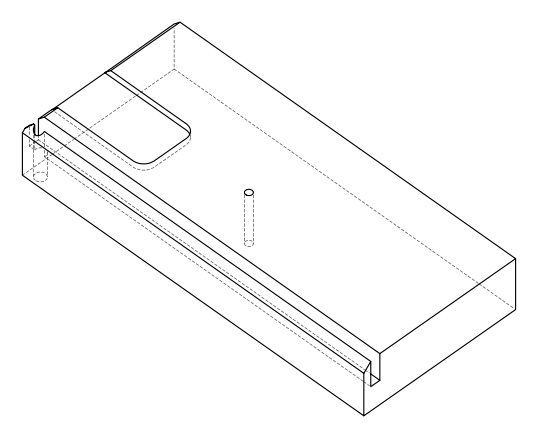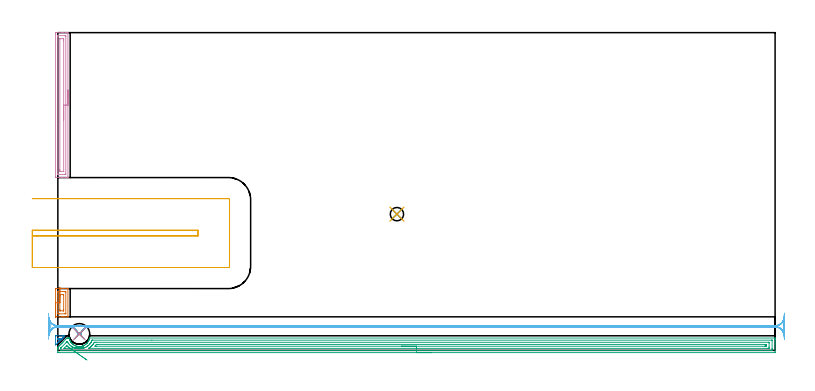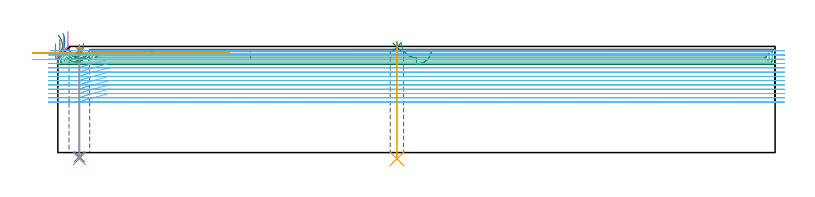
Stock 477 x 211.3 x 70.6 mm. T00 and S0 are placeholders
(PLAN: 11 operations, 6 tool changes, 49.6 min)
(1 AREA_MILL | FG_CHAMFER_SURFACE | UGT0205_001 | 0.68 min | 972 mm3)
(2 AREA_MILL_1 | FG_CHAMFER_SURFACE_1 | UGT0205_001 | 0.24 min | 455 mm3)
(3 AREA_MILL_2 | FG_CHAMFER_SURFACE_2 | UGT0205_001 | 15.4 min | 32915 mm3)
(4 AREA_MILL_3 | FG_CHAMFER_SURFACE_3 | UGT0205_001 | 2.54 min | 3417 mm3)
(5 MILL_SLOT | SLOT_PARTIAL_RECTANGULAR | UGT0201_006 | Follow Part, ap 7, ae 75% | 2.38 min | 81180 mm3)
(6 MILL_RECTANGULAR_SLOT | SLOT_RECTANGULAR | NXT0201_011 | Follow Part, ap 3, ae 75% | 27.44 min | 222713 mm3)
(7 SPOT_DRILL | STEP1HOLE | NXT0321_9005460120000 | 0.03 min | 0 mm3)
(8 SPOT_DRILL_1 | STEP1HOLE_1 | NXT0321_9005460120000 | 0.03 min | 3 mm3)
(9 DRILL_THROUGH_HOLE_INTO_CENTER | STEP1HOLE | NXT0301_042 | 0.3 min | 1321 mm3)
(10 DRILL_TO_ENLARGE_THROUGH_HOLE | STEP1HOLE | NXT0301_103 | 0.3 min | 3891 mm3)
(11 DRILL_THROUGH_HOLE_INTO_CENTER_1 | STEP1HOLE_1 | UGT0301_205 | 0.31 min | 4353 mm3)
(TOOL UGT0205_001 | Chamfer Mill 20 x 3 x 45 deg. | D20 FL50 Z2)
(TOOL UGT0201_006 | End Mill 28 mm | D28 FL25 Z2)
(TOOL NXT0201_011 | ENDMILL 12mm [2P460-1200-NA 1630] | D12 FL38 Z6)
(TOOL NXT0321_9005460120000 | NC Spot Drill, 142deg, 12mm, Carbide, Uncoated | D12 PA142 FL30 Z2)
(TOOL NXT0301_042 | Carbide Drill 7.1mm [860.1-0710-057A1-MM 2214] | D7.1 PA140 FL85 Z2)
(TOOL NXT0301_103 | Carbide Drill 13.8mm [860.1-1380-062A1-MM 2214] | D13.8 PA140 FL77 Z2)
(TOOL UGT0301_205 | Twist Drill 8.9 mm | D8.9 PA118 FL78 Z2)
(OP 1 AREA_MILL)
G17 G21 G94 G90
T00 M6
G54
G17 G0 G90 X-1.5 Y21.7 S1061 M3
G43 Z80.6 H0
Z72.4
G94 G1 Y21.738 Z71.528 F250.
Y21.852 Z70.663
Y22.041 Z69.812
Y22.303 Z68.98
Y22.637 Z68.174
Y23.04 Z67.4
Y23.508 Z66.664
Y24.04 Z65.972
Y24.629 Z65.329
Y25.272 Z64.739
Y25.964 Z64.208
Y26.7 Z63.74
Y27.474 Z63.337
Y28.28 Z63.003
Y29.112 Z62.741
Y29.964 Z62.552
Y30.828 Z62.438
Y31.7 Z62.4
Y40.57
X-1.496 Y40.915 Z62.401
X-1.491 Y41.09 Z62.405
X-1.311 Y41.1 Z62.585
X2.6 Z66.493
X3.316 Z67.214
X3.488 Z67.386
X6.488 Z70.386
X6.681 Y41.094 Z70.574
X6.696 Y41.09 Z70.589
X6.7 Y41.014 Z70.6
Y22.383
X6.704 Y22.31 Z70.596
X6.681 Y22.307 Z70.574
X6.488 Y22.3 Z70.386
X4.721 Z68.62
X3.488 Z67.386
X3.316 Z67.214
X2.6 Z66.493
X-1.194 Z62.702
X-1.312 Y22.301 Z62.583
X-1.491 Y22.31 Z62.405
X-1.499 Y22.487 Z62.399
X-1.5 Y22.83 Z62.4
Y31.7
X-0.086 Z63.814
X-0.085 Y38.796 Z63.815
X-0.084 Y38.816 Z63.816
X-0.065 Y39.09 Z63.835
X0.521 Y39.098 Z64.421
X4.073 Y39.1 Z67.973
X4.377 Y39.099 Z68.277
X4.964 Y39.097 Z68.864
X5.265 Y39.09 Z69.165
X5.284 Y38.796 Z69.184
X5.285 Y38.776 Z69.185
Y24.604
X5.284 Y24.584 Z69.184
X5.265 Y24.31 Z69.165
X4.679 Y24.302 Z68.579
X1.128 Y24.3 Z65.028
X0.823 Y24.301 Z64.723
X0.236 Y24.303 Z64.136
X-0.065 Y24.31 Z63.835
X-0.084 Y24.604 Z63.816
X-0.085 Y24.624 Z63.815
X-0.086 Y31.7 Z63.814
X1.328 Z65.228
Y36.135
X1.329 Y36.518 Z65.229
X1.331 Y37.022 Z65.231
X1.333 Y37.069 Z65.233
X1.334 Y37.084 Z65.234
X1.401 Y37.09 Z65.301
X1.556 Y37.097 Z65.456
X1.634 Y37.1 Z65.534
X3.566 Y37.099 Z67.466
X3.722 Y37.095 Z67.622
X3.825 Y37.09 Z67.725
X3.866 Y37.084 Z67.766
X3.867 Y37.075 Z67.767
X3.869 Y37.022 Z67.769
X3.871 Y36.64 Z67.771
Y26.883
X3.869 Y26.378 Z67.769
X3.867 Y26.331 Z67.767
X3.866 Y26.316 Z67.766
X3.799 Y26.31 Z67.699
X3.644 Y26.303 Z67.544
X3.566 Y26.3 Z67.466
X1.634 Y26.301 Z65.534
X1.478 Y26.305 Z65.378
X1.375 Y26.31 Z65.275
X1.334 Y26.316 Z65.234
X1.333 Y26.325 Z65.233
X1.331 Y26.378 Z65.231
X1.329 Y26.76 Z65.229
X1.328 Y27.265 Z65.228
Y31.7
Y32.572 Z65.266
Y33.436 Z65.38
Y34.288 Z65.569
Y35.12 Z65.832
Y35.926 Z66.165
Y36.7 Z66.568
Y37.436 Z67.037
Y38.128 Z67.568
Y38.771 Z68.157
Y39.36 Z68.801
Y39.892 Z69.493
Y40.36 Z70.228
Y40.763 Z71.002
Y41.097 Z71.808
Y41.359 Z72.64
Y41.548 Z73.492
Y41.662 Z74.357
Y41.7 Z75.228
G0 Z80.6
M5
M2
(OP 2 AREA_MILL_1)
G17 G21 G94 G90
T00 M6
G54
G17 G0 G90 X3.345 Y8.412 S1061 M3
G43 Z80.6 H0
Z79.303
G94 G1 X3.674 Y8.736 Z78.563 F250.
X3.957 Y9.013 Z77.785
X4.189 Y9.242 Z76.976
X4.371 Y9.421 Z76.142
X4.5 Y9.548 Z75.288
X4.575 Y9.622 Z74.422
X4.597 Y9.643 Z73.551
X4.564 Y9.61 Z72.679
X4.477 Y9.525 Z71.816
X4.337 Y9.387 Z70.966
X4.144 Y9.198 Z70.136
X3.901 Y8.959 Z69.333
X3.608 Y8.671 Z68.563
X3.269 Y8.338 Z67.832
X2.886 Y7.961 Z67.145
X2.461 Y7.544 Z66.507
X1.999 Y7.089 Z65.924
X1.502 Y6.6 Z65.399
X1.258 Y6.357 Z65.157
X1.208 Y6.307 Z65.105
X1.159 Y6.259 Z65.058
X0.965 Y6.064 Z64.864
X0.916 Y6.015 Z64.814
X0.868 Y5.968 Z64.767
X0.672 Y5.771 Z64.571
X0.624 Y5.723 Z64.522
X0.578 Y5.677 Z64.477
X0.379 Y5.478 Z64.278
X0.333 Y5.431 Z64.23
X0.287 Y5.386 Z64.186
X0.086 Y5.185 Z63.985
X0.041 Y5.139 Z63.938
X-0.004 Y5.095 Z63.895
X-0.207 Y4.893 Z63.692
X-0.251 Y4.847 Z63.646
X-0.295 Y4.804 Z63.604
X-1.127 Y3.972 Z62.77
X-1.381 Y3.721 Z62.519
X-1.492 Y3.619 Z62.405
X-1.5 Y3.721 Z62.4
Y9.286
X-1.497 Y9.54 Z62.403
X-1.492 Y9.69 Z62.406
X-1.178 Y9.7 Z62.722
X3.286 Z67.186
X4.128 Y9.696 Z68.028
X4.419 Y9.693 Z68.319
X4.47 Y9.63 Z68.37
X4.495 Y9.595 Z68.393
X3.308 Y8.408 Z67.207
X1.99 Y7.089 Z65.888
X1.551 Y6.65 Z65.45
X1.502 Y6.6 Z65.399
X1.437 Y6.65 Z65.337
X0.109 Y7.691 Z64.009
X0.006 Y7.564 Z63.906
X-0.025 Y7.529 Z63.875
X-0.04 Y7.521 Z63.86
X-0.079 Y7.529 Z63.821
Y7.672
X-0.077 Y7.692 Z63.823
X-0.072 Y7.694 Z63.828
X-0.048 Y7.697 Z63.852
X0.04 Y7.695 Z63.94
X0.109 Y7.691 Z64.009
X0.698 Y7.657 Z64.652
X1.229 Y7.627 Z65.344
X1.698 Y7.6 Z66.079
X2.1 Y7.577 Z66.853
X2.434 Y7.558 Z67.658
X2.697 Y7.543 Z68.49
X2.886 Y7.533 Z69.342
X3.001 Y7.526 Z70.207
X3.039 Y7.524 Z71.078
X3.002 Y7.526 Z71.95
X2.889 Y7.533 Z72.815
X2.701 Y7.543 Z73.667
X2.44 Y7.558 Z74.499
X2.107 Y7.577 Z75.305
X1.706 Y7.6 Z76.079
X1.238 Y7.626 Z76.815
X0.709 Y7.657 Z77.508
X0.121 Y7.69 Z78.151
G0 Z80.6
M5
M2
(OP 3 AREA_MILL_2)
G17 G21 G94 G90
T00 M6
G54
G17 G0 G90 X248.5 Y-1.5 S1061 M3
G43 Z80.6 H0
Z68.8
G94 G1 X248.462 Z67.928 F250.
X248.348 Z67.063
X248.159 Z66.212
X247.897 Z65.38
X247.563 Z64.574
X247.16 Z63.8
X246.692 Z63.064
X246.16 Z62.372
X245.571 Z61.729
X244.928 Z61.14
X244.236 Z60.608
X243.5 Z60.14
X242.726 Z59.737
X241.92 Z59.403
X241.088 Z59.141
X240.237 Z58.952
X239.372 Z58.838
X238.5 Z58.8
X0.631
X0.184 Y-1.495 Z58.802
X0.01 Y-1.491 Z58.805
X0. Y-1.055 Z59.24
Y0.346 Z60.642
Y0.707 Z61.002
Y1.43 Z61.73
Y2.028 Z62.328
X0.001 Y2.069 Z62.369
X0.01 Y2.109 Z62.407
X0.724 Y2.824 Z63.124
X0.956 Y3.056 Z63.355
X1.078 Y3.179 Z63.476
X1.249 Y3.35 Z63.648
X1.525 Y3.626 Z63.924
X1.688 Y3.79 Z64.085
X1.849 Y3.95 Z64.248
X1.972 Y4.073 Z64.371
X2.129 Y4.231 Z64.526
X2.283 Y4.384 Z64.682
X2.419 Y4.52 Z64.818
X2.569 Y4.671 Z64.967
X2.717 Y4.818 Z65.116
X2.866 Y4.967 Z65.265
X3.01 Y5.112 Z65.408
X3.151 Y5.252 Z65.55
X3.313 Y5.414 Z65.712
X3.45 Y5.552 Z65.848
X5.996 Y8.097 Z68.395
X6.098 Y8.196 Z68.493
X6.103 Z68.494
X6.89 Y8.2 Z68.5
X7.338
X7.5 Y8.199 Z68.49
X7.502 Y8.198 Z68.489
X7.539 Y8.042 Z68.336
X7.553 Y7.985 Z68.28
X7.612 Y7.755 Z68.048
X7.682 Y7.478 Z67.776
X7.708 Y7.389 Z67.688
X7.773 Y7.178 Z67.477
X7.881 Y6.874 Z67.17
X7.926 Y6.769 Z67.067
X7.999 Y6.602 Z66.901
X8.083 Y6.435 Z66.734
X8.22 Y6.159 Z66.459
X8.467 Y5.727 Z66.024
X8.58 Y5.552 Z65.85
X8.614 Y5.499 Z65.797
X8.771 Y5.277 Z65.575
X8.977 Y5.027 Z65.325
X9.123 Y4.851 Z65.148
X9.386 Y4.568 Z64.865
X9.664 Y4.297 Z64.594
X10.043 Y3.975 Z64.273
X10.296 Y3.787 Z64.086
X10.558 Y3.609 Z63.908
X10.914 Y3.403 Z63.7
X11.001 Y3.353 Z63.65
X11.452 Y3.119 Z63.418
X11.495 Y3.099 Z63.398
X11.809 Y2.979 Z63.273
X11.918 Y2.935 Z63.231
X12.346 Y2.791 Z63.09
X12.564 Y2.735 Z63.034
X12.657 Y2.712 Z63.01
X12.792 Y2.677 Z62.976
X12.933 Y2.65 Z62.948
X13.15 Y2.61 Z62.905
X13.24 Y2.592 Z62.889
X13.666 Y2.539 Z62.837
X13.687 Y2.537 Z62.835
X13.721 Y2.535 Z62.831
X13.742 Y2.533 Z62.829
X13.864 Y2.524 Z62.82
X14.044 Y2.513 Z62.806
X14.134 Y2.505 Z62.801
X14.213 Y2.504
X14.3 Y2.505 Z62.8
X14.363 Y2.508 Z62.796
X14.452 Y2.506 Z62.799
X14.47
X14.495 Y2.508 Z62.8
X14.582 Y2.511 Z62.806
X15.028 Y2.548 Z62.846
X15.476 Y2.61 Z62.909
X15.833 Y2.684 Z62.982
X15.922 Y2.702 Z63.001
X16.371 Y2.829 Z63.126
X16.491 Y2.871 Z63.168
X16.727 Y2.954 Z63.248
X16.816 Y2.983 Z63.281
X17.103 Y3.1 Z63.397
X17.174 Y3.135 Z63.431
X17.409 Y3.248 Z63.546
X17.709 Y3.408 Z63.708
X18.141 Y3.681 Z63.98
X18.561 Y3.974 Z64.274
X18.603 Y4.008 Z64.308
X19.056 Y4.416 Z64.716
X19.112 Y4.473 Z64.772
X19.305 Y4.671 Z64.967
X19.41 Y4.776 Z65.074
X19.484 Y4.851 Z65.149
X19.828 Y5.287 Z65.587
X20.129 Y5.725 Z66.025
X20.391 Y6.164 Z66.464
X20.597 Y6.602 Z66.901
X20.706 Y6.874 Z67.172
X20.772 Y7.037 Z67.336
X20.859 Y7.298 Z67.598
X20.918 Y7.477 Z67.777
X21.011 Y7.828 Z68.128
X21.025 Y7.879 Z68.178
X21.068 Y8.07 Z68.364
X21.104 Y8.197 Z68.489
X21.198 Y8.2 Z68.5
X476.817
X476.994 Y8.199 Z68.49
X476.995 Y8.198 Z68.489
X477. Y7.835 Z68.134
Y7.597 Z67.897
Y6.874 Z67.169
Y5.632 Z65.928
Y4.231 Z64.526
Y-1.055 Z59.243
X476.997 Y-1.317 Z58.98
X476.99 Y-1.492 Z58.806
X476.813 Y-1.499 Z58.799
X238.5 Y-1.5 Z58.8
Y-0.086 Z60.214
X2.329 Y-0.085 Z60.215
X2.041 Y-0.08 Z60.22
X2.013 Y-0.079 Z60.221
X2.008 Y-0.058 Z60.242
X2.003 Y-0.023 Z60.277
X2.001 Y0.012 Z60.312
Y1.119 Z61.419
X2.008 Y1.588 Z61.888
X2.01 Y1.638 Z61.938
X2.041 Y1.68 Z61.98
X2.1 Y1.745 Z62.045
X2.178 Y1.826 Z62.126
X2.419 Y2.069 Z62.369
X5.462 Y5.112 Z65.412
X5.727 Y5.377 Z65.677
X5.996 Y5.643 Z65.943
X6.176 Y5.815 Z66.115
X6.238 Y5.862 Z66.162
X6.293 Y5.766 Z66.066
X6.307 Y5.742 Z66.042
X6.368 Y5.626 Z65.926
X6.675 Y5.112 Z65.412
X6.89 Y4.788 Z65.088
X7.329 Y4.231 Z64.531
X7.785 Y3.731 Z64.031
X8.188 Y3.35 Z63.65
X8.679 Y2.946 Z63.246
X8.959 Y2.743 Z63.043
X9.383 Y2.469 Z62.769
X9.573 Y2.355 Z62.655
X9.847 Y2.2 Z62.5
X10.467 Y1.893 Z62.193
X10.596 Y1.842 Z62.142
X11.267 Y1.588 Z61.888
X11.362 Y1.556 Z61.856
X11.41 Y1.54 Z61.84
X11.908 Y1.406 Z61.706
X12.256 Y1.321 Z61.621
X12.592 Y1.256 Z61.556
X13.15 Y1.173 Z61.473
X13.62 Y1.125 Z61.425
X14.044 Y1.097 Z61.397
X14.544 Y1.096 Z61.396
X14.939 Y1.122 Z61.422
X15.372 Y1.161 Z61.461
X15.833 Y1.225 Z61.525
X16.144 Y1.282 Z61.582
X16.727 Y1.413 Z61.713
X16.865 Y1.452 Z61.752
X17.329 Y1.588 Z61.888
X17.578 Y1.673 Z61.973
X17.621 Y1.689 Z61.989
X18.182 Y1.916 Z62.216
X18.515 Y2.077 Z62.377
X18.775 Y2.213 Z62.513
X19.219 Y2.469 Z62.769
X19.336 Y2.541 Z62.841
X19.41 Y2.589 Z62.889
X19.862 Y2.905 Z63.205
X20.021 Y3.018 Z63.318
X20.304 Y3.252 Z63.552
X20.356 Y3.299 Z63.599
X20.411 Y3.35 Z63.65
X20.807 Y3.732 Z64.032
X21.198 Y4.128 Z64.428
X21.246 Y4.184 Z64.484
X21.283 Y4.231 Z64.531
X21.629 Y4.688 Z64.988
X21.923 Y5.112 Z65.412
X21.99 Y5.213 Z65.513
X22.092 Y5.382 Z65.682
X22.308 Y5.78 Z66.08
X22.408 Y5.993 Z66.293
X22.585 Y6.389 Z66.689
X22.719 Y6.703 Z67.003
X22.747 Y6.768 Z67.068
X22.788 Y6.779 Z67.079
X22.987 Y6.783 Z67.083
X23.077 Y6.785 Z67.085
X62.536 Y6.786 Z67.086
X474.671 Y6.785 Z67.085
X474.959 Y6.78 Z67.08
X474.987 Y6.779 Z67.079
X474.992 Y6.758 Z67.058
X474.997 Y6.722 Z67.022
X474.999 Y6.688 Z66.988
X475. Y1.175 Z61.475
X474.997 Y0.707 Z61.007
X474.992 Y0.302 Z60.602
X474.974 Y-0.079 Z60.221
X474.581 Y-0.084 Z60.216
X474.491 Y-0.085 Z60.215
X238.5 Y-0.086 Z60.214
Y1.328 Z61.628
X20.529 Y1.329 Z61.629
X20.507 Y1.33 Z61.63
X20.474 Y1.335 Z61.635
X20.447 Y1.34 Z61.64
X20.471 Y1.358 Z61.658
X20.511 Y1.384 Z61.684
X20.821 Y1.588 Z61.888
X21.044 Y1.74 Z62.04
X21.198 Y1.847 Z62.147
X21.559 Y2.114 Z62.414
X21.975 Y2.469 Z62.769
X22.037 Y2.524 Z62.824
X22.092 Y2.576 Z62.876
X22.486 Y2.962 Z63.262
X22.866 Y3.35 Z63.65
X22.923 Y3.412 Z63.712
X22.987 Y3.487 Z63.787
X23.309 Y3.913 Z64.213
X23.539 Y4.231 Z64.531
X23.677 Y4.431 Z64.731
X23.881 Y4.743 Z65.043
X24.103 Y5.112 Z65.412
X24.255 Y5.364 Z65.664
X24.515 Y5.368 Z65.668
X24.775 Y5.37 Z65.67
X25.406 Y5.371 Z65.671
X472.792
X472.88 Y5.37 Z65.67
X472.95 Y5.367 Z65.667
X472.988 Y5.365 Z65.665
X472.99 Y5.316 Z65.616
X472.996 Y5.112 Z65.412
X472.999 Y4.908 Z65.208
X473. Y2.265 Z62.565
X472.995 Y1.588 Z61.888
X472.991 Y1.392 Z61.692
X472.981 Y1.335 Z61.635
X472.924 Y1.333 Z61.633
X472.792 Y1.331 Z61.631
X472.161 Y1.329 Z61.629
X471.898 Y1.328 Z61.628
X238.5
Y2.743 Z63.043
X25.669
X25.391 Y2.744 Z63.044
X24.921 Y2.748 Z63.048
X24.775 Y2.75 Z63.05
X24.758 Y2.813 Z63.113
X24.775 Y2.845 Z63.145
X24.993 Y3.135 Z63.435
X25.152 Y3.35 Z63.65
X25.588 Y3.95 Z64.25
X25.669 Y3.952 Z64.252
X25.949 Y3.955 Z64.255
X26.564 Y3.957 Z64.257
X27.18
X470.388
X470.856 Y3.953 Z64.253
X470.956 Y3.95 Z64.25
X470.99 Y3.946 Z64.246
X470.993 Y3.897 Z64.197
X470.996 Y3.789 Z64.089
X471. Y3.354 Z63.654
X470.996 Y2.911 Z63.211
X470.993 Y2.802 Z63.102
X470.99 Y2.753 Z63.053
X470.931 Y2.75 Z63.05
X470.723 Y2.746 Z63.046
X470.11 Y2.743 Z63.043
X469.832
X238.5
X237.628 Z63.081
X236.764 Z63.195
X235.912 Z63.383
X235.08 Z63.646
X234.274 Z63.98
X233.5 Z64.382
X232.764 Z64.851
X232.072 Z65.382
X231.429 Z65.972
X230.84 Z66.615
X230.309 Z67.307
X229.84 Z68.043
X229.437 Z68.816
X229.103 Z69.622
X228.841 Z70.454
X228.652 Z71.306
X228.538 Z72.171
X228.5 Z73.043
G0 Z80.6
X16.948 Y2.305
Z72.665
G1 X17.005 Y2.311 Z71.794
X16.986 Y2.309 Z70.922
X16.892 Y2.299 Z70.055
X16.723 Y2.28 Z69.199
X16.481 Y2.253 Z68.362
X16.167 Y2.219 Z67.549
X15.783 Y2.176 Z66.766
X15.334 Y2.127 Z66.02
X14.821 Y2.07 Z65.316
X14.25 Y2.007 Z64.66
X13.624 Y1.938 Z64.057
X12.947 Y1.863 Z63.511
X12.227 Y1.783 Z63.026
X11.467 Y1.699 Z62.606
X10.673 Y1.612 Z62.254
X9.852 Y1.521 Z61.974
X9.01 Y1.428 Z61.766
X8.153 Y1.333 Z61.633
X8.141 Y1.332 Z61.632
X8.097 Y1.33 Z61.63
X8.048 Y1.329 Z61.629
X7.934 Y1.328 Z61.628
X5.102
X4.471 Y1.329 Z61.629
X4.262 Y1.331 Z61.631
X4.208 Y1.332 Z61.632
X4.147 Y1.336 Z61.636
X4.179 Y1.375 Z61.675
X4.208 Y1.407 Z61.707
X5.752 Y2.952 Z63.252
X5.851 Y3.048 Z63.348
X5.92 Y3.111 Z63.411
X5.933 Y3.123 Z63.423
X5.948 Y3.111 Z63.411
X5.996 Y3.07 Z63.37
X6.623 Y2.469 Z62.769
X6.89 Y2.246 Z62.546
X7.26 Y1.95 Z62.25
X7.769 Y1.588 Z61.888
X7.785 Y1.577 Z61.877
X7.979 Y1.451 Z61.751
X8.096 Y1.373 Z61.673
X8.153 Y1.333 Z61.633
X8.791 Y0.891 Z61.235
X9.455 Y0.431 Z60.906
X10.14 Y-0.044 Z60.648
X10.841 Y-0.53 Z60.464
X11.552 Y-1.023 Z60.356
X12.269 Y-1.519 Z60.323
X12.985 Y-2.016 Z60.366
X13.695 Y-2.508 Z60.485
X14.394 Y-2.992 Z60.678
X15.077 Y-3.465 Z60.946
X15.738 Y-3.923 Z61.284
X16.372 Y-4.363 Z61.691
X16.974 Y-4.78 Z62.164
X17.541 Y-5.173 Z62.7
X18.066 Y-5.537 Z63.293
X18.548 Y-5.871 Z63.939
X18.981 Y-6.171 Z64.634
X19.363 Y-6.436 Z65.373
G0 Z80.6
M5
M2
(OP 4 AREA_MILL_3)
G17 G21 G94 G90
T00 M6
G54
G17 G0 G90 X6.7 Y173.1 S1061 M3
G43 Z80.6 H0
G94 G1 Y173.062 Z79.728 F250.
Y172.948 Z78.863
Y172.759 Z78.012
Y172.497 Z77.18
Y172.163 Z76.374
Y171.76 Z75.6
Y171.291 Z74.864
Y170.76 Z74.172
Y170.171 Z73.529
Y169.528 Z72.939
Y168.836 Z72.408
Y168.1 Z71.94
Y167.326 Z71.537
Y166.52 Z71.203
Y165.688 Z70.941
Y164.836 Z70.752
Y163.972 Z70.638
Y163.1 Z70.6
Y115.026
X6.704 Y114.91 Z70.596
X6.672 Y114.907 Z70.563
X6.383 Y114.9 Z70.282
X5.779 Z69.678
X5.265 Z69.16
X3.231 Z67.128
X2.6 Z66.494
X-1.27 Y114.901 Z62.627
X-1.491 Y114.91 Z62.405
X-1.499 Y115.131 Z62.399
X-1.5 Y115.474 Z62.4
Y210.726
X-1.496 Y211.072 Z62.401
X-1.491 Y211.29 Z62.405
X-1.269 Y211.3 Z62.628
X2.6 Z66.494
X3.231 Z67.128
X3.488 Z67.385
X5.265 Z69.16
X5.779 Z69.678
X6.384 Z70.282
X6.672 Y211.294 Z70.563
X6.697 Y211.29 Z70.588
X6.7 Y211.171 Z70.6
Y163.1
X5.286 Z69.186
X5.285 Y117.254 Z69.185
Y117.234
X5.265 Y116.91 Z69.165
X4.729 Y116.901 Z68.629
X0.823 Y116.9 Z64.723
X0.287 Y116.902 Z64.187
X-0.065 Y116.91 Z63.835
X-0.085 Y117.254 Z63.815
Y117.275
Y208.946
Y208.966
X-0.065 Y209.29 Z63.835
X0.471 Y209.299 Z64.371
X4.377 Y209.3 Z68.277
X4.913 Y209.298 Z68.813
X5.265 Y209.29 Z69.165
X5.285 Y208.946 Z69.185
Y208.925
X5.286 Y163.1 Z69.186
X3.871 Z67.771
Y119.035
X3.87 Y118.939 Z67.77
X3.868 Y118.917 Z67.768
X3.866 Y118.912 Z67.766
X3.846 Y118.909 Z67.746
X3.757 Y118.903 Z67.657
X3.622 Y118.9 Z67.522
X1.846 Z65.746
X1.712 Y118.902 Z65.612
X1.577 Y118.906 Z65.477
X1.335 Y118.917 Z65.235
X1.333 Y119.035 Z65.233
X1.33 Y119.417 Z65.23
X1.329 Y119.925 Z65.229
X1.328 Y120.309 Z65.228
X1.329 Y207.165 Z65.229
X1.33 Y207.261 Z65.23
X1.332 Y207.283 Z65.232
X1.334 Y207.288 Z65.234
X1.354 Y207.291 Z65.254
X1.443 Y207.297 Z65.343
X1.577 Y207.3 Z65.477
X3.354 Z67.254
X3.488 Y207.298 Z67.388
X3.623 Y207.294 Z67.523
X3.865 Y207.283 Z67.765
X3.866 Y207.165 Z67.766
X3.87 Y206.783 Z67.77
X3.871 Y206.275 Z67.771
Y205.891
Y163.1
Y162.228 Z67.809
Y161.363 Z67.923
Y160.512 Z68.112
Y159.68 Z68.375
Y158.874 Z68.708
Y158.1 Z69.111
Y157.364 Z69.58
Y156.672 Z70.111
Y156.029 Z70.7
Y155.44 Z71.344
Y154.908 Z72.036
Y154.44 Z72.771
Y154.037 Z73.545
Y153.703 Z74.351
Y153.441 Z75.183
Y153.252 Z76.035
Y153.138 Z76.9
Y153.1 Z77.771
G0 Z80.6
M5
M2
(OP 5 MILL_SLOT)
G17 G21 G94 G90
T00 M6
G54
G17 G0 G90 X-17. Y76.1 S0 M3
G43 Z80.6 H0
Z66.25
G94 G1 X-14. F250.
X93.2 F500.
Y79.9
X-14.
X-17. F250.
Y55.1
X-14.
X113.4 F500.
G3 X114.2 Y55.9 R0.8
G1 Y100.1
G3 X113.4 Y100.9 R0.8
G1 X-14.
X-17. F250.
G0 Y76.1 Z61.9
G1 X-14.
X93.2 F500.
Y79.9
X-14.
X-17. F250.
Y55.1
X-14.
X113.4 F500.
G3 X114.2 Y55.9 R0.8
G1 Y100.1
G3 X113.4 Y100.9 R0.8
G1 X-14.
X-17. F250.
G0 Z80.6
M5
M2
(OP 6 MILL_RECTANGULAR_SLOT)
G17 G21 G94 G90
T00 M6
G54
G17 G0 G90 X483.27 Y24.686 S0 M3
G43 Z80.6 H1
Z67.754
G94 G1 X482.97 Y21.701 F250.
G2 X477. Y16.3 R6. F500.
G1 X0.
G2 X-4.404 Y18.225 R6.
G3 X-4.403 Y13.776 R6.
G2 X0. Y15.7 R6.
G1 X7.505
G2 X13.391 Y10.867 R6.
G1 X13.401
G2 X15.199 Y10.867 R-0.9
G1 X15.209
G2 X21.095 Y15.7 R6.
G1 X477.
G2 X482.97 Y10.299 R6.
G1 X483.27 Y7.314 F250.
G0 Y24.686 Z64.908
G1 X482.97 Y21.701
G2 X477. Y16.3 R6. F500.
G1 X0.
G2 X-5.672 Y20.342 R6.
G1 X-5.7 Y20.351
G3 X-6. Y18.478 R6.
G1 Y13.438
G3 X-5.714 Y11.608 R6.
G1 X-5.686 Y11.617
G2 X0. Y15.7 R6.
G1 X7.505
G2 X13.391 Y10.867 R6.
G1 X13.401
G2 X15.199 Y10.867 R-0.9
G1 X15.209
G2 X21.095 Y15.7 R6.
G1 X477.
G2 X482.97 Y10.299 R6.
G1 X483.27 Y7.314 F250.
G0 Z80.6
X-6.27
Z62.062
G1 X-5.97 Y10.299
G2 X0. Y15.7 R6. F500.
G1 X7.505
G2 X13.391 Y10.867 R6.
G1 X13.401
G2 X15.199 Y10.867 R-0.9
G1 X15.209
G2 X21.095 Y15.7 R6.
G1 X477.
G2 X482.97 Y10.299 R6.
G1 X483.
Y21.701
X482.97
G2 X477. Y16.3 R6.
G1 X0.
G2 X-5.97 Y21.701 R6.
G1 X-6.27 Y24.686 F250.
G0 Z80.6
X483.27
Z59.216
G1 X482.97 Y21.701
G2 X477. Y16.3 R6. F500.
G1 X0.
G2 X-5.97 Y21.701 R6.
G1 X-6.
Y10.299
X-5.97
G2 X0. Y15.7 R6.
G1 X7.505
G2 X13.391 Y10.867 R6.
G1 X13.401
G2 X15.199 Y10.867 R-0.9
G1 X15.209
G2 X21.095 Y15.7 R6.
G1 X477.
G2 X482.97 Y10.299 R6.
G1 X483.27 Y7.314 F250.
G0 Z80.6
X34.66 Y15.7
Z62.216
G1 X20.85 Z58.515
X20.206 Y15.639 Z58.342
X19.572 Y15.509 Z58.169
X18.956 Y15.311 Z57.995
X18.365 Y15.049 Z57.822
X17.805 Y14.724 Z57.648
X17.284 Y14.341 Z57.475
X16.807 Y13.904 Z57.302
X16.379 Y13.418 Z57.128
X16.007 Y12.889 Z56.955
X15.693 Y12.323 Z56.782
X15.442 Y11.727 Z56.608
X15.257 Y11.107 Z56.435
X15.209 Y10.867 Z56.369
G2 X21.095 Y15.7 R6. F500.
G1 X477.
G2 X482.99 Y10.046 R6.
G1 X483.
Y21.954
X482.99
G2 X477. Y16.3 R6.
G1 X0.
G2 X-5.97 Y21.701 R6.
G1 X-6.
Y10.299
X-5.97
G2 X0. Y15.7 R6.
G1 X7.505
G2 X13.391 Y10.867 R6.
G0 Z80.6
X34.66 Y15.7
Z59.369
G1 X20.85 Z55.669 F250.
X20.206 Y15.639 Z55.496
X19.572 Y15.509 Z55.322
X18.956 Y15.311 Z55.149
X18.365 Y15.049 Z54.976
X17.805 Y14.724 Z54.802
X17.284 Y14.341 Z54.629
X16.807 Y13.904 Z54.456
X16.379 Y13.418 Z54.282
X16.007 Y12.889 Z54.109
X15.693 Y12.323 Z53.936
X15.442 Y11.727 Z53.762
X15.257 Y11.107 Z53.589
X15.209 Y10.867 Z53.523
G2 X21.095 Y15.7 R6. F500.
G1 X477.
G2 X482.99 Y10.046 R6.
G1 X483.
Y21.954
X482.99
G2 X477. Y16.3 R6.
G1 X0.
G2 X-5.97 Y21.701 R6.
G1 X-6.
Y10.299
X-5.97
G2 X0. Y15.7 R6.
G1 X7.505
G2 X13.391 Y10.867 R6.
G0 Z80.6
X34.66 Y15.7
Z56.523
G1 X20.85 Z52.823 F250.
X20.206 Y15.639 Z52.65
X19.572 Y15.509 Z52.476
X18.956 Y15.311 Z52.303
X18.365 Y15.049 Z52.129
X17.805 Y14.724 Z51.956
X17.284 Y14.341 Z51.783
X16.807 Y13.904 Z51.609
X16.379 Y13.418 Z51.436
X16.007 Y12.889 Z51.263
X15.693 Y12.323 Z51.089
X15.442 Y11.727 Z50.916
X15.257 Y11.107 Z50.743
X15.209 Y10.867 Z50.677
G2 X21.095 Y15.7 R6. F500.
G1 X477.
G2 X482.99 Y10.046 R6.
G1 X483.
Y21.954
X482.99
G2 X477. Y16.3 R6.
G1 X0.
G2 X-5.97 Y21.701 R6.
G1 X-6.
Y10.299
X-5.97
G2 X0. Y15.7 R6.
G1 X7.505
G2 X13.391 Y10.867 R6.
G0 Z80.6
X34.66 Y15.7
Z53.677
G1 X20.85 Z49.977 F250.
X20.206 Y15.639 Z49.803
X19.572 Y15.509 Z49.63
X18.956 Y15.311 Z49.457
X18.365 Y15.049 Z49.283
X17.805 Y14.724 Z49.11
X17.284 Y14.341 Z48.937
X16.807 Y13.904 Z48.763
X16.379 Y13.418 Z48.59
X16.007 Y12.889 Z48.417
X15.693 Y12.323 Z48.243
X15.442 Y11.727 Z48.07
X15.257 Y11.107 Z47.896
X15.209 Y10.867 Z47.831
G2 X21.095 Y15.7 R6. F500.
G1 X477.
G2 X482.99 Y10.046 R6.
G1 X483.
Y21.954
X482.99
G2 X477. Y16.3 R6.
G1 X0.
G2 X-5.97 Y21.701 R6.
G1 X-6.
Y10.299
X-5.97
G2 X0. Y15.7 R6.
G1 X7.505
G2 X13.391 Y10.867 R6.
G0 Z80.6
X34.66 Y15.7
Z50.831
G1 X20.85 Z47.131 F250.
X20.206 Y15.639 Z46.957
X19.572 Y15.509 Z46.784
X18.956 Y15.311 Z46.61
X18.365 Y15.049 Z46.437
X17.805 Y14.724 Z46.264
X17.284 Y14.341 Z46.09
X16.807 Y13.904 Z45.917
X16.379 Y13.418 Z45.744
X16.007 Y12.889 Z45.57
X15.693 Y12.323 Z45.397
X15.442 Y11.727 Z45.224
X15.257 Y11.107 Z45.05
X15.209 Y10.867 Z44.985
G2 X21.095 Y15.7 R6. F500.
G1 X477.
G2 X482.99 Y10.046 R6.
G1 X483.
Y21.954
X482.99
G2 X477. Y16.3 R6.
G1 X0.
G2 X-5.97 Y21.701 R6.
G1 X-6.
Y10.299
X-5.97
G2 X0. Y15.7 R6.
G1 X7.505
G2 X13.391 Y10.867 R6.
G0 Z80.6
X34.66 Y15.7
Z47.985
G1 X20.85 Z44.284 F250.
X20.206 Y15.639 Z44.111
X19.572 Y15.509 Z43.938
X18.956 Y15.311 Z43.764
X18.365 Y15.049 Z43.591
X17.805 Y14.724 Z43.418
X17.284 Y14.341 Z43.244
X16.807 Y13.904 Z43.071
X16.379 Y13.418 Z42.898
X16.007 Y12.889 Z42.724
X15.693 Y12.323 Z42.551
X15.442 Y11.727 Z42.378
X15.257 Y11.107 Z42.204
X15.209 Y10.867 Z42.139
G2 X21.095 Y15.7 R6. F500.
G1 X477.
G2 X482.99 Y10.046 R6.
G1 X483.
Y21.954
X482.99
G2 X477. Y16.3 R6.
G1 X0.
G2 X-5.97 Y21.701 R6.
G1 X-6.
Y10.299
X-5.97
G2 X0. Y15.7 R6.
G1 X7.505
G2 X13.391 Y10.867 R6.
G0 Z80.6
X34.66 Y15.7
Z45.139
G1 X20.85 Z41.438 F250.
X20.206 Y15.639 Z41.265
X19.572 Y15.509 Z41.092
X18.956 Y15.311 Z40.918
X18.365 Y15.049 Z40.745
X17.805 Y14.724 Z40.571
X17.284 Y14.341 Z40.398
X16.807 Y13.904 Z40.225
X16.379 Y13.418 Z40.051
X16.007 Y12.889 Z39.878
X15.693 Y12.323 Z39.705
X15.442 Y11.727 Z39.531
X15.257 Y11.107 Z39.358
X15.209 Y10.867 Z39.292
G2 X21.095 Y15.7 R6. F500.
G1 X477.
G2 X482.99 Y10.046 R6.
G1 X483.
Y21.954
X482.99
G2 X477. Y16.3 R6.
G1 X0.
G2 X-5.97 Y21.701 R6.
G1 X-6.
Y10.299
X-5.97
G2 X0. Y15.7 R6.
G1 X7.505
G2 X13.391 Y10.867 R6.
G0 Z80.6
X34.66 Y15.7
Z42.292
G1 X20.85 Z38.592 F250.
X20.206 Y15.639 Z38.419
X19.572 Y15.509 Z38.245
X18.956 Y15.311 Z38.072
X18.365 Y15.049 Z37.899
X17.805 Y14.724 Z37.725
X17.284 Y14.341 Z37.552
X16.807 Y13.904 Z37.379
X16.379 Y13.418 Z37.205
X16.007 Y12.889 Z37.032
X15.693 Y12.323 Z36.859
X15.442 Y11.727 Z36.685
X15.257 Y11.107 Z36.512
X15.209 Y10.867 Z36.446
G2 X21.095 Y15.7 R6. F500.
G1 X477.
G2 X482.99 Y10.046 R6.
G1 X483.
Y21.954
X482.99
G2 X477. Y16.3 R6.
G1 X0.
G2 X-5.97 Y21.701 R6.
G1 X-6.
Y10.299
X-5.97
G2 X0. Y15.7 R6.
G1 X7.505
G2 X13.391 Y10.867 R6.
G0 Z80.6
X34.66 Y15.7
Z39.446
G1 X20.85 Z35.746 F250.
X20.206 Y15.639 Z35.573
X19.572 Y15.509 Z35.399
X18.956 Y15.311 Z35.226
X18.365 Y15.049 Z35.052
X17.805 Y14.724 Z34.879
X17.284 Y14.341 Z34.706
X16.807 Y13.904 Z34.532
X16.379 Y13.418 Z34.359
X16.007 Y12.889 Z34.186
X15.693 Y12.323 Z34.012
X15.442 Y11.727 Z33.839
X15.257 Y11.107 Z33.666
X15.209 Y10.867 Z33.6
G2 X21.095 Y15.7 R6. F500.
G1 X477.
G2 X482.99 Y10.046 R6.
G1 X483.
Y21.954
X482.99
G2 X477. Y16.3 R6.
G1 X0.
G2 X-5.97 Y21.701 R6.
G1 X-6.
Y10.299
X-5.97
G2 X0. Y15.7 R6.
G1 X7.505
G2 X13.391 Y10.867 R6.
G0 Z80.6
M5
M2
(OP 7 SPOT_DRILL)
G17 G21 G94 G90
T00 M6
G54
G17 G0 G90 X14.3 Y10.9 S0 M3
G43 Z80.6 H0
G94 G81 G98 Z67.906 F250. R71.5
G80
M5
M2
(OP 8 SPOT_DRILL_1)
G17 G21 G94 G90
T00 M6
G54
G17 G0 G90 X225.5 Y90.6 S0 M3
G43 Z80.6 H0
G94 G81 G98 Z70.217 F250. R73.6
G80
M5
M2
(OP 9 DRILL_THROUGH_HOLE_INTO_CENTER)
G17 G21 G94 G90
T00 M6
G54
G17 G0 G90 X14.3 Y10.9 S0 M3
G43 Z80.6 H1
G94 G73 G98 Z-2.792 F250. Q6.481 R70.5
G80
M5
M2
(OP 10 DRILL_TO_ENLARGE_THROUGH_HOLE)
G17 G21 G94 G90
T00 M6
G54
G17 G0 G90 X14.3 Y10.9 S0 M3
G43 Z80.6 H1
G94 G73 G98 Z-4.011 F250. Q12.085 R70.5
G80
M5
M2
(OP 11 DRILL_THROUGH_HOLE_INTO_CENTER_1)
G17 G21 G94 G90
T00 M6
G54
G17 G0 G90 X225.5 Y90.6 S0 M3
G43 Z80.6 H0
G94 G73 G98 Z-4.174 F250. Q8.308 R72.6
G80
M5
M2
